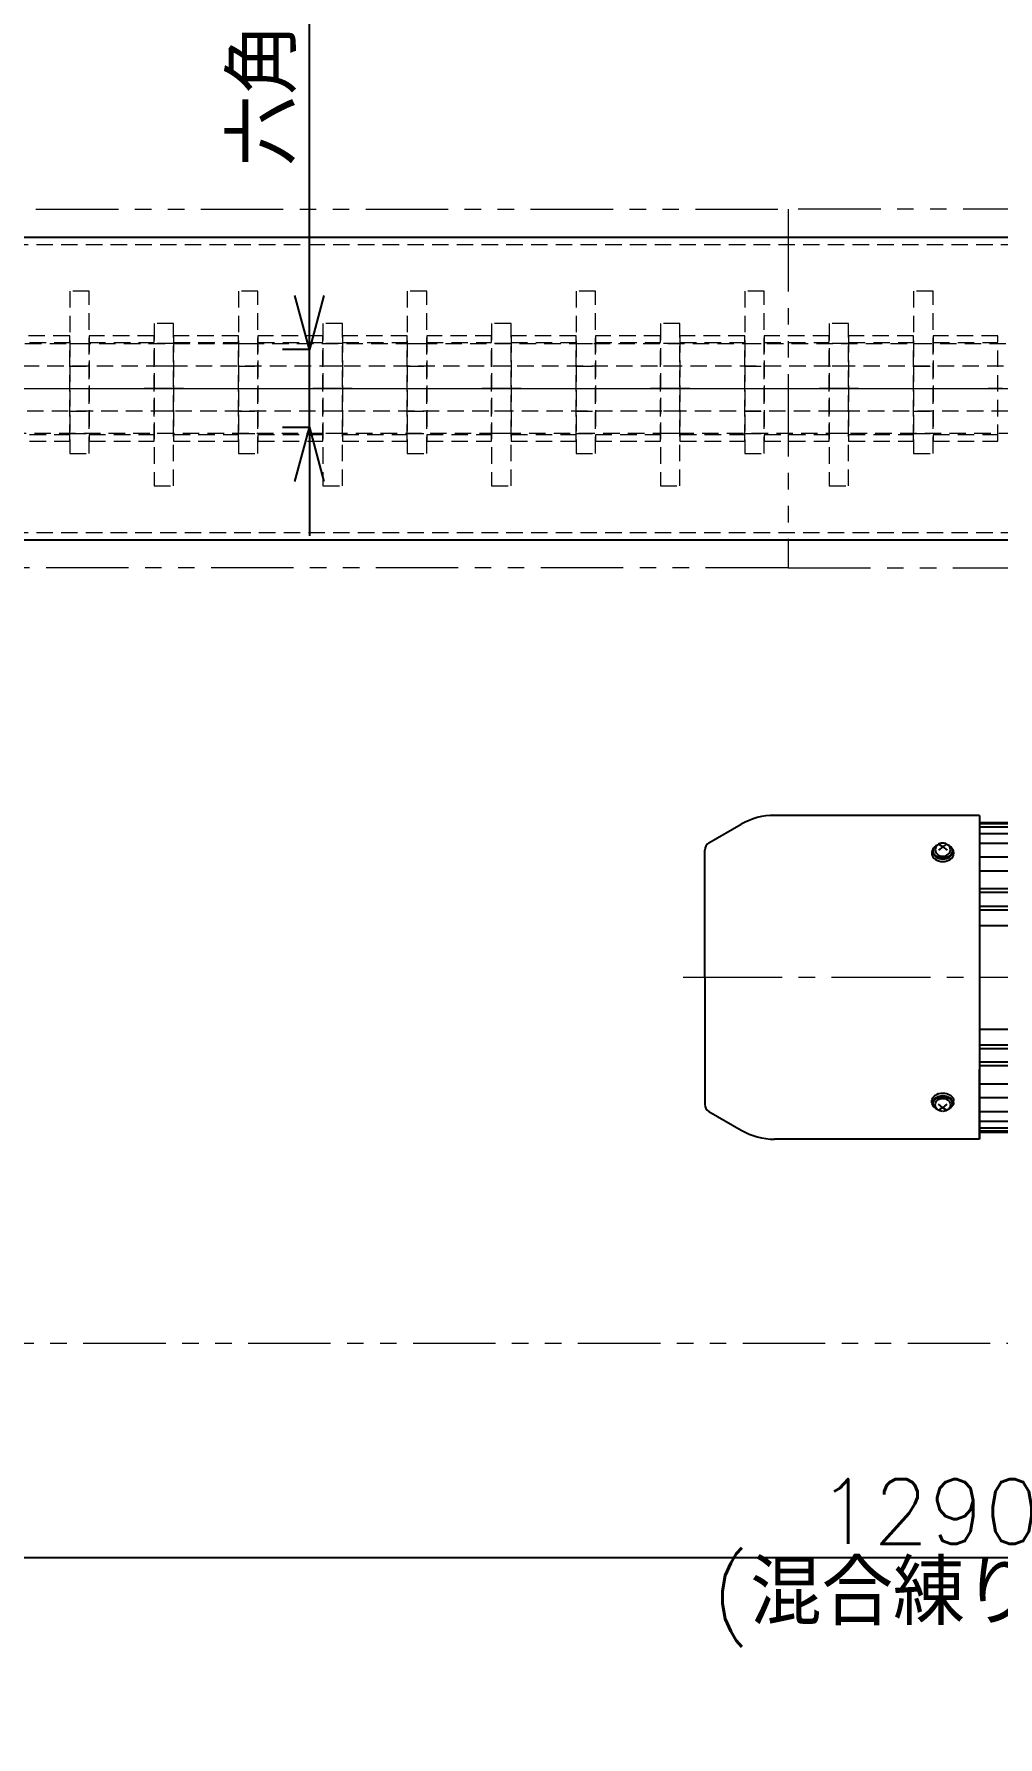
# Model space of a CAD drawing. Header units: millimetres. Extents: x 0 to 38884, y -3675 to 8056.
# Drawn here: x 26706 to 27152, y 1271 to 2057 of the extents above; entities that cross this region are included whole.
import ezdxf
from ezdxf import colors
from ezdxf.entities.mleader import LeaderData, LeaderLine
from ezdxf.enums import TextEntityAlignment as Align
from ezdxf.math import Vec2, Vec3

# ---------------------------------------------------------------- set-up
doc = ezdxf.new("R2010")
doc.units = ezdxf.units.MM
doc.header["$LTSCALE"] = 2.4
doc.header["$PDMODE"] = 99
doc.header["$PDSIZE"] = 1
for name, pattern in [('CENTER2', [28.575, 19.05, -3.175, 3.175, -3.175]), ('HIDDEN2', [4.7625, 3.175, -1.5875]), ('PHANTOM2', [31.75, 15.875, -3.175, 3.175, -3.175, 3.175, -3.175])]:
    doc.linetypes.add(name, pattern=pattern)
for name, color, linetype, lineweight in [('03_かくれ線', 6, 'HIDDEN2', 13), ('04_中心線', 1, 'CENTER2', 9), ('05_CENTER', 4, 'CENTER2', 13), ('06_PHANTOM', 2, 'PHANTOM2', 13), ('08_DIM', 3, 'Continuous', 13)]:
    doc.layers.add(name, color=color, linetype=linetype, lineweight=lineweight)
doc.styles.add('KSS_TXT', font='txt.shx', dxfattribs={"bigfont": 'extfont2.shx'})
doc.styles.get("Standard").update_dxf_attribs({"font": 'txt.shx', "bigfont": 'extfont2.shx'})
doc.dimstyles.new('KSS_DIM', dxfattribs={"dimscale": 2, "dimtxt": 3, "dimasz": 2.5, "dimexe": 1.25, "dimexo": 0.625, "dimtad": 1, "dimdsep": 46, "dimtxsty": 'KSS_TXT', "dimblk": 'OPEN30', "dimcen": 0, "dimazin": 2, "dimtfac": 0.75, "dimtmove": 0, "dimatfit": 3, "dimldrblk": 'OPEN30', "dimfxl": 1.25, "dimtolj": 1, "dimarcsym": 0})

# ---------------------------------------------------------------- blocks, each defined once
blk = doc.blocks.new('_Open30')
at = {"color": 0, "linetype": 'ByBlock', "lineweight": -2}
for p, q in [((-1, 0.268), (0, 0)), ((0, 0), (-1, -0.268)), ((0, 0), (-1, 0))]:
    blk.add_line(p, q, dxfattribs=at)
blk = doc.blocks.new('*D1184')
at = {"layer": '08_DIM', "color": 0, "lineweight": -2, "transparency": 16777216}
for p, q in [((26833.51, 1936.75), (26833.51, 2156.84)), ((26833.46, 1911.75), (26821.01, 1911.75)), ((26833.51, 1875.75), (26833.51, 1911.75)), ((26833.46, 1875.75), (26821.01, 1875.75)), ((26833.51, 1850.75), (26833.51, 1825.75))]:
    blk.add_line(p, q, dxfattribs=at)
at = {"layer": 'Defpoints', "color": 0, "transparency": 16777216}
for p in [(26833.51, 1911.75), (26839.71, 1911.75), (26839.71, 1875.75)]:
    blk.add_point(p, dxfattribs=at)
at = {"layer": '08_DIM', "color": 0, "lineweight": -2, "transparency": 16777216, "xscale": 25, "yscale": 25, "zscale": 25}
for p, rotation in [((26833.51, 1911.75), 270), ((26833.51, 1875.75), 90)]:
    blk.add_blockref('_Open30', p, dxfattribs=dict(at, rotation=rotation))
at = {"layer": '08_DIM', "color": 0, "transparency": 16777216, "insert": (26812.26, 2071.59), "char_height": 30, "attachment_point": 5, "rotation": 90, "style": 'KSS_TXT'}
blk.add_mtext('\\A1;六角棒36', dxfattribs=at)
blk = doc.blocks.new('A$C334E7EDF_1')
at = {"color": 0, "transparency": 33554559}
for p, q in [((-661.1, 231.04), (-646.15, 239.67)), ((-661.1, 231.04), (-646.15, 239.67)), ((-536, 243.8), (-630.75, 243.8)), ((-536, 243.8), (-630.75, 243.8)), ((-536, 243.8), (-536, 94.2)), ((-536, 240.5), (-416, 240.5)), ((-536, 240), (-416, 240)), ((-536, 238.5), (-416, 238.5)), ((-557.25, 228.7), (-557.66, 228.12)), ((-557.12, 228.69), (-557.39, 228.12)), ((-556.69, 229.22), (-557.25, 228.7)), ((-556.7, 229.22), (-557.12, 228.69)), ((-556.16, 229.68), (-556.7, 229.22)), ((-556.43, 228.53), (-556.5, 227.94)), ((-556.23, 229.1), (-556.43, 228.53)), ((-555.91, 229.62), (-556.23, 229.1)), ((-555.5, 230.05), (-556.16, 229.68)), ((-555.47, 230.07), (-555.91, 229.62)), ((-554.94, 230.45), (-555.47, 230.07)), ((-553, 229.25), (-555, 227.67)), ((-554.34, 230.73), (-554.94, 230.45)), ((-553, 229.25), (-554.93, 230.46)), ((-553.68, 230.9), (-554.34, 230.73)), ((-553, 230.95), (-553.68, 230.9)), ((-552.32, 230.9), (-553, 230.95)), ((-553, 229.25), (-551.07, 230.46)), ((-553, 229.25), (-551, 227.67)), ((-551.66, 230.73), (-552.32, 230.9)), ((-551.06, 230.45), (-551.66, 230.73)), ((-550.53, 230.07), (-551.06, 230.45)), ((-550.09, 229.62), (-550.53, 230.07)), ((-549.84, 229.68), (-550.5, 230.05)), ((-549.77, 229.1), (-550.09, 229.62)), ((-549.3, 229.22), (-549.84, 229.68)), ((-549.57, 228.53), (-549.77, 229.1)), ((-549.5, 227.94), (-549.57, 228.53)), ((-548.75, 228.7), (-549.31, 229.22)), ((-548.88, 228.69), (-549.3, 229.22)), ((-548.61, 228.12), (-548.88, 228.69)), ((-548.34, 228.12), (-548.75, 228.7)), ((-536, 235.5), (-416, 235.5)), ((-536, 231), (-416, 231)), ((-663, 169), (-663, 227.75)), ((-663, 169), (-663, 227.75)), ((-557.91, 227.49), (-558, 226.84)), ((-558, 226.84), (-558, 226.02)), ((-558, 226.02), (-557.9, 225.33)), ((-557.66, 228.12), (-557.91, 227.49)), ((-557.9, 225.33), (-557.62, 224.67)), ((-557.62, 224.67), (-557.16, 224.06)), ((-557.39, 228.12), (-557.5, 227.52)), ((-557.5, 227.52), (-557.45, 226.92)), ((-557.5, 227.41), (-557.5, 226.84)), ((-557.5, 226.84), (-557.41, 226.22)), ((-557.45, 226.92), (-557.24, 226.34)), ((-557.41, 226.22), (-557.16, 225.62)), ((-557.24, 226.34), (-556.88, 225.8)), ((-557.16, 225.62), (-556.74, 225.07)), ((-557.16, 224.06), (-556.54, 223.52)), ((-556.88, 225.8), (-556.38, 225.31)), ((-556.74, 225.07), (-556.18, 224.59)), ((-556.54, 223.52), (-555.78, 223.09)), ((-556.5, 227.94), (-556.43, 227.36)), ((-556.43, 227.36), (-556.23, 226.79)), ((-556.38, 225.31), (-555.77, 224.9)), ((-556.23, 226.79), (-555.91, 226.27)), ((-556.18, 224.59), (-555.5, 224.2)), ((-555.91, 226.27), (-555.47, 225.81)), ((-555.78, 223.09), (-554.91, 222.76)), ((-555.77, 224.9), (-555.05, 224.57)), ((-555.5, 224.2), (-554.72, 223.9)), ((-555.47, 225.81), (-554.94, 225.44)), ((-555.05, 224.57), (-554.26, 224.35)), ((-554.94, 225.44), (-554.34, 225.16)), ((-554.91, 222.76), (-553.98, 222.56)), ((-554.72, 223.9), (-553.88, 223.72)), ((-554.34, 225.16), (-553.68, 224.99)), ((-554.26, 224.35), (-553.42, 224.24)), ((-553.98, 222.56), (-553, 222.49)), ((-553.88, 223.72), (-553, 223.66)), ((-553.68, 224.99), (-553, 224.93)), ((-553.42, 224.24), (-552.58, 224.24)), ((-553, 224.93), (-552.32, 224.99)), ((-553, 223.66), (-552.12, 223.72)), ((-553, 222.49), (-552.02, 222.56)), ((-552.58, 224.24), (-551.74, 224.35)), ((-552.32, 224.99), (-551.66, 225.16)), ((-552.12, 223.72), (-551.28, 223.9)), ((-552.02, 222.56), (-551.09, 222.76)), ((-551.74, 224.35), (-550.95, 224.57)), ((-551.66, 225.16), (-551.06, 225.44)), ((-551.28, 223.9), (-550.5, 224.2)), ((-551.09, 222.76), (-550.22, 223.09)), ((-551.06, 225.44), (-550.53, 225.81)), ((-550.95, 224.57), (-550.23, 224.9)), ((-550.53, 225.81), (-550.09, 226.27)), ((-550.5, 224.2), (-549.82, 224.59)), ((-550.23, 224.9), (-549.62, 225.31)), ((-550.22, 223.09), (-549.46, 223.52)), ((-550.09, 226.27), (-549.77, 226.79)), ((-549.82, 224.59), (-549.26, 225.07)), ((-549.77, 226.79), (-549.57, 227.36)), ((-549.62, 225.31), (-549.12, 225.8)), ((-549.57, 227.36), (-549.5, 227.94)), ((-549.46, 223.52), (-548.84, 224.06)), ((-549.26, 225.07), (-548.84, 225.62)), ((-549.12, 225.8), (-548.76, 226.34)), ((-548.84, 225.62), (-548.59, 226.22)), ((-548.84, 224.06), (-548.38, 224.67)), ((-548.76, 226.34), (-548.55, 226.92)), ((-548.5, 227.52), (-548.61, 228.12)), ((-548.59, 226.22), (-548.5, 226.84)), ((-548.55, 226.92), (-548.5, 227.52)), ((-548.5, 227.41), (-548.5, 226.84)), ((-548.38, 224.67), (-548.1, 225.33)), ((-548.09, 227.49), (-548.34, 228.12)), ((-548.1, 225.33), (-548, 226.02)), ((-548, 226.84), (-548.09, 227.49)), ((-548, 226.84), (-548, 226.02)), ((-536, 224.59), (-416, 224.59)), ((-536, 218.22), (-416, 218.22)), ((-416, 209.85), (-536, 209.85)), ((-416, 208.2), (-536, 208.2)), ((-536, 201.84), (-416, 201.84)), ((-536, 200.21), (-416, 200.21)), ((-536, 193), (-416, 193)), ((-663, 169), (-663, 110.25)), ((-663, 169), (-663, 110.25)), ((-536, 145), (-416, 145)), ((-536, 137.79), (-416, 137.79)), ((-536, 136.16), (-416, 136.16)), ((-416, 129.8), (-536, 129.8)), ((-416, 128.15), (-536, 128.15)), ((-536, 94.2), (-536, 126.4)), ((-536, 119.78), (-416, 119.78)), ((-558, 111.98), (-557.9, 112.67)), ((-558, 111.16), (-558, 111.98)), ((-557.91, 110.51), (-558, 111.16)), ((-557.66, 109.88), (-557.91, 110.51)), ((-557.9, 112.67), (-557.62, 113.33)), ((-557.62, 113.33), (-557.16, 113.94)), ((-557.5, 111.16), (-557.41, 111.78)), ((-557.5, 110.59), (-557.5, 111.16)), ((-557.5, 110.48), (-557.45, 111.08)), ((-557.39, 109.88), (-557.5, 110.48)), ((-557.45, 111.08), (-557.24, 111.66)), ((-557.41, 111.78), (-557.16, 112.38)), ((-557.24, 111.66), (-556.88, 112.2)), ((-557.16, 113.94), (-556.54, 114.48)), ((-557.16, 112.38), (-556.74, 112.93)), ((-556.88, 112.2), (-556.38, 112.69)), ((-556.74, 112.93), (-556.18, 113.41)), ((-556.54, 114.48), (-555.78, 114.91)), ((-556.5, 110.06), (-556.43, 110.64)), ((-556.43, 110.64), (-556.23, 111.21)), ((-556.38, 112.69), (-555.77, 113.1)), ((-556.23, 111.21), (-555.91, 111.73)), ((-556.18, 113.41), (-555.5, 113.8)), ((-555.91, 111.73), (-555.47, 112.19)), ((-555.78, 114.91), (-554.91, 115.24)), ((-555.77, 113.1), (-555.05, 113.43)), ((-555.5, 113.8), (-554.72, 114.1)), ((-555.47, 112.19), (-554.94, 112.56)), ((-555.05, 113.43), (-554.26, 113.65)), ((-553, 108.75), (-555, 110.33)), ((-554.94, 112.56), (-554.34, 112.84)), ((-554.91, 115.24), (-553.98, 115.44)), ((-554.72, 114.1), (-553.88, 114.28)), ((-554.34, 112.84), (-553.68, 113.01)), ((-554.26, 113.65), (-553.42, 113.76)), ((-553.98, 115.44), (-553, 115.51)), ((-553.88, 114.28), (-553, 114.34)), ((-553.68, 113.01), (-553, 113.07)), ((-553.42, 113.76), (-552.58, 113.76)), ((-553, 115.51), (-552.02, 115.44)), ((-553, 114.34), (-552.12, 114.28)), ((-553, 113.07), (-552.32, 113.01)), ((-553, 108.75), (-551, 110.33)), ((-552.58, 113.76), (-551.74, 113.65)), ((-552.32, 113.01), (-551.66, 112.84)), ((-552.12, 114.28), (-551.28, 114.1)), ((-552.02, 115.44), (-551.09, 115.24)), ((-551.74, 113.65), (-550.95, 113.43)), ((-551.66, 112.84), (-551.06, 112.56)), ((-551.28, 114.1), (-550.5, 113.8)), ((-551.09, 115.24), (-550.22, 114.91)), ((-551.06, 112.56), (-550.53, 112.19)), ((-550.95, 113.43), (-550.23, 113.1)), ((-550.53, 112.19), (-550.09, 111.73)), ((-550.5, 113.8), (-549.82, 113.41)), ((-550.23, 113.1), (-549.62, 112.69)), ((-550.22, 114.91), (-549.46, 114.48)), ((-550.09, 111.73), (-549.77, 111.21)), ((-549.82, 113.41), (-549.26, 112.93)), ((-549.77, 111.21), (-549.57, 110.64)), ((-549.62, 112.69), (-549.12, 112.2)), ((-549.57, 110.64), (-549.5, 110.06)), ((-549.46, 114.48), (-548.84, 113.94)), ((-549.26, 112.93), (-548.84, 112.38)), ((-549.12, 112.2), (-548.76, 111.66)), ((-548.84, 113.94), (-548.38, 113.33)), ((-548.84, 112.38), (-548.59, 111.78)), ((-548.76, 111.66), (-548.55, 111.08)), ((-548.5, 110.48), (-548.61, 109.88)), ((-548.59, 111.78), (-548.5, 111.16)), ((-548.55, 111.08), (-548.5, 110.48)), ((-548.5, 110.59), (-548.5, 111.16)), ((-548.38, 113.33), (-548.1, 112.67)), ((-548.09, 110.51), (-548.34, 109.88)), ((-548.1, 112.67), (-548, 111.98)), ((-548, 111.16), (-548.09, 110.51)), ((-548, 111.16), (-548, 111.98)), ((-536, 113.41), (-416, 113.41)), ((-661.1, 106.96), (-646.15, 98.33)), ((-661.1, 106.96), (-646.15, 98.33)), ((-557.25, 109.3), (-557.66, 109.88)), ((-557.12, 109.31), (-557.39, 109.88)), ((-556.69, 108.78), (-557.25, 109.3)), ((-556.7, 108.78), (-557.12, 109.31)), ((-556.16, 108.32), (-556.7, 108.78)), ((-556.43, 109.47), (-556.5, 110.06)), ((-556.23, 108.9), (-556.43, 109.47)), ((-555.91, 108.38), (-556.23, 108.9)), ((-555.5, 107.95), (-556.16, 108.32)), ((-555.47, 107.93), (-555.91, 108.38)), ((-554.94, 107.55), (-555.47, 107.93)), ((-554.34, 107.27), (-554.94, 107.55)), ((-553, 108.75), (-554.93, 107.54)), ((-553.68, 107.1), (-554.34, 107.27)), ((-553, 107.05), (-553.68, 107.1)), ((-553, 108.75), (-551.07, 107.54)), ((-552.32, 107.1), (-553, 107.05)), ((-551.66, 107.27), (-552.32, 107.1)), ((-551.06, 107.55), (-551.66, 107.27)), ((-550.53, 107.93), (-551.06, 107.55)), ((-550.09, 108.38), (-550.53, 107.93)), ((-549.84, 108.32), (-550.5, 107.95)), ((-549.77, 108.9), (-550.09, 108.38)), ((-549.3, 108.78), (-549.84, 108.32)), ((-549.57, 109.47), (-549.77, 108.9)), ((-549.5, 110.06), (-549.57, 109.47)), ((-548.75, 109.3), (-549.31, 108.78)), ((-548.88, 109.31), (-549.3, 108.78)), ((-548.61, 109.88), (-548.88, 109.31)), ((-548.34, 109.88), (-548.75, 109.3)), ((-536, 107), (-416, 107)), ((-536, 102.5), (-416, 102.5)), ((-536, 99.5), (-416, 99.5)), ((-536, 98), (-416, 98)), ((-536, 97.5), (-416, 97.5)), ((-536, 94.2), (-630.75, 94.2)), ((-536, 94.2), (-630.75, 94.2))]:
    blk.add_line(p, q, dxfattribs=at)
for centre, radius, start, end in [((-630.75, 213), 30.8, 90, 120), ((-630.75, 213), 30.8, 90, 120), ((-659.2, 227.75), 3.8, 120, 180), ((-659.2, 227.75), 3.8, 120, 180), ((-659.2, 110.25), 3.8, 180, 240), ((-659.2, 110.25), 3.8, 180, 240), ((-630.75, 125), 30.8, 240, 270), ((-630.75, 125), 30.8, 240, 270)]:
    blk.add_arc(centre, radius, start, end, dxfattribs=at)
at = {"layer": '05_CENTER', "color": 0, "transparency": 33554559}
blk.add_line((-673, 169), (542, 169), dxfattribs=at)
blk = doc.blocks.new('*D1179')
at = {"layer": '08_DIM', "color": 0, "lineweight": -2, "transparency": 16777216}
for p, q in [((25571.71, 2794.63), (25571.71, 2813.38)), ((27641.71, 1909.79), (27641.71, 2813.38)), ((25596.71, 2800.88), (27616.71, 2800.88))]:
    blk.add_line(p, q, dxfattribs=at)
at = {"layer": 'Defpoints', "color": 0, "transparency": 16777216}
for p in [(27641.71, 2800.88), (25571.71, 2788.38), (27641.71, 1903.54)]:
    blk.add_point(p, dxfattribs=at)
at = {"layer": '08_DIM', "color": 0, "lineweight": -2, "transparency": 16777216, "xscale": 25, "yscale": 25, "zscale": 25, "rotation": 180}
blk.add_blockref('_Open30', (25571.71, 2800.88), dxfattribs=at)
at = {"layer": '08_DIM', "color": 0, "lineweight": -2, "transparency": 16777216, "xscale": 25, "yscale": 25, "zscale": 25}
blk.add_blockref('_Open30', (27641.71, 2800.88), dxfattribs=at)
at = {"layer": '08_DIM', "color": 0, "transparency": 16777216, "insert": (26606.71, 2822.13), "char_height": 30, "attachment_point": 5, "style": 'KSS_TXT'}
blk.add_mtext('\\A1;2070', dxfattribs=at)
blk = doc.blocks.new('*D1182')
at = {"layer": '08_DIM', "color": 0, "lineweight": -2, "transparency": 16777216}
for p, q in [((26474.71, 1782.5), (26474.71, 1341.22)), ((27764.71, 1777.5), (27764.71, 1341.22)), ((26499.71, 1353.72), (27739.71, 1353.72))]:
    blk.add_line(p, q, dxfattribs=at)
at = {"layer": 'Defpoints', "color": 0, "transparency": 16777216}
for p in [(26474.71, 1788.75), (27764.71, 1783.75), (27764.71, 1353.72)]:
    blk.add_point(p, dxfattribs=at)
at = {"layer": '08_DIM', "color": 0, "lineweight": -2, "transparency": 16777216, "xscale": 25, "yscale": 25, "zscale": 25, "rotation": 180}
blk.add_blockref('_Open30', (26474.71, 1353.72), dxfattribs=at)
at = {"layer": '08_DIM', "color": 0, "lineweight": -2, "transparency": 16777216, "xscale": 25, "yscale": 25, "zscale": 25}
blk.add_blockref('_Open30', (27764.71, 1353.72), dxfattribs=at)
at = {"layer": '08_DIM', "color": 0, "transparency": 16777216, "char_height": 30, "attachment_point": 5, "style": 'KSS_TXT'}
for s, insert in [('\\A1;1290', (27119.71, 1374.97)), ('\\A1;(混合練り機)', (27119.71, 1332.47))]:
    blk.add_mtext(s, dxfattribs=dict(at, insert=insert))
blk = doc.blocks.new('AM_BALLOON1')
at = {"transparency": 16777216}
blk.add_circle((0, 0), 5, dxfattribs=at)
blk.add_attdef('B_NUMBER', text='', height=3, dxfattribs=at).set_placement((0, 0), align=Align.MIDDLE_CENTER)
blk = doc.blocks.new('_OPEN')
at = {"color": 0, "linetype": 'ByBlock'}
for p, q in [((-1, 0.17), (0, 0)), ((0, 0), (-1, -0.17)), ((0, 0), (-1, 0))]:
    blk.add_line(p, q, dxfattribs=at)

msp = doc.modelspace()

# ---------------------------------------------------------------- linework, layer by layer
at = {"color": 0}
for p, q in [((26483.7122, 1963.6505), (27755.7122, 1963.6505)), ((26483.7122, 1823.8505), (27564.7122, 1823.8505))]:
    msp.add_line(p, q, dxfattribs=at)
at = {"layer": '03_かくれ線'}
for p, q in [((26478.7122, 1960.2505), (27764.7122, 1960.2505)), ((26507.71, 1914.5352), (27742.71, 1914.5352)), ((26692.7077, 1915.0505), (26722.7077, 1915.0505)), ((26722.7077, 1914.5352), (26731.7077, 1914.5352)), ((26731.7077, 1915.0505), (26761.7077, 1915.0505)), ((26770.7077, 1914.5352), (26761.7077, 1914.5352)), ((26770.7077, 1915.0505), (26800.7077, 1915.0505)), ((26800.7077, 1914.5352), (26809.7077, 1914.5352)), ((26809.7077, 1915.0505), (26839.7077, 1915.0505)), ((26848.7077, 1914.5352), (26839.7077, 1914.5352)), ((26848.7077, 1915.0505), (26878.7077, 1915.0505)), ((26878.7077, 1914.5352), (26887.7077, 1914.5352)), ((26887.7077, 1915.0505), (26917.7077, 1915.0505)), ((26926.7077, 1914.5352), (26917.7077, 1914.5352)), ((26926.7077, 1915.0505), (26956.7077, 1915.0505)), ((26956.7077, 1914.5352), (26965.7077, 1914.5352)), ((26965.7077, 1915.0505), (26995.7077, 1915.0505)), ((27004.7077, 1914.5352), (26995.7077, 1914.5352)), ((27004.7077, 1915.0505), (27034.7077, 1915.0505)), ((27034.7077, 1914.5352), (27043.7077, 1914.5352)), ((27043.7077, 1915.0505), (27073.7077, 1915.0505)), ((27082.7077, 1914.5352), (27073.7077, 1914.5352)), ((27082.7077, 1915.0505), (27112.7077, 1915.0505)), ((27112.7077, 1914.5352), (27121.7077, 1914.5352)), ((27121.7077, 1915.0505), (27151.7077, 1915.0505)), ((27725.818, 1904.1428), (26507.71, 1904.1428)), ((26722.7077, 1904.1428), (26731.7077, 1904.1428)), ((26770.7077, 1904.1428), (26761.7077, 1904.1428)), ((26800.7077, 1904.1428), (26809.7077, 1904.1428)), ((26848.7077, 1904.1428), (26839.7077, 1904.1428)), ((26878.7077, 1904.1428), (26887.7077, 1904.1428)), ((26926.7077, 1904.1428), (26917.7077, 1904.1428)), ((26956.7077, 1904.1428), (26965.7077, 1904.1428)), ((27004.7077, 1904.1428), (26995.7077, 1904.1428)), ((27034.7077, 1904.1428), (27043.7077, 1904.1428)), ((27082.7077, 1904.1428), (27073.7077, 1904.1428)), ((27112.7077, 1904.1428), (27121.7077, 1904.1428)), ((26688.2248, 1893.7505), (26727.2267, 1893.7505)), ((26718.1249, 1893.7505), (26736.2905, 1893.7505)), ((26722.7077, 1893.7505), (26731.7077, 1893.7505)), ((26727.2248, 1893.7505), (26766.2267, 1893.7505)), ((26775.2905, 1893.7505), (26757.1249, 1893.7505)), ((26770.7077, 1893.7505), (26761.7077, 1893.7505)), ((26761.7077, 1893.7505), (26770.7077, 1893.7505)), ((26766.2248, 1893.7505), (26805.2267, 1893.7505)), ((26796.1249, 1893.7505), (26814.2905, 1893.7505)), ((26800.7077, 1893.7505), (26809.7077, 1893.7505)), ((26805.2248, 1893.7505), (26844.2267, 1893.7505)), ((26853.2905, 1893.7505), (26835.1249, 1893.7505)), ((26848.7077, 1893.7505), (26839.7077, 1893.7505)), ((26839.7077, 1893.7505), (26848.7077, 1893.7505)), ((26844.2248, 1893.7505), (26883.2267, 1893.7505)), ((26874.1249, 1893.7505), (26892.2905, 1893.7505)), ((26878.7077, 1893.7505), (26887.7077, 1893.7505)), ((26883.2248, 1893.7505), (26922.2267, 1893.7505)), ((26931.2905, 1893.7505), (26913.1249, 1893.7505)), ((26926.7077, 1893.7505), (26917.7077, 1893.7505)), ((26917.7077, 1893.7505), (26926.7077, 1893.7505)), ((26922.2248, 1893.7505), (26961.2267, 1893.7505)), ((26952.1249, 1893.7505), (26970.2905, 1893.7505)), ((26956.7077, 1893.7505), (26965.7077, 1893.7505)), ((26961.2248, 1893.7505), (27000.2267, 1893.7505)), ((27009.2905, 1893.7505), (26991.1249, 1893.7505)), ((27004.7077, 1893.7505), (26995.7077, 1893.7505)), ((26995.7077, 1893.7505), (27004.7077, 1893.7505)), ((27000.2248, 1893.7505), (27039.2267, 1893.7505)), ((27030.1249, 1893.7505), (27048.2905, 1893.7505)), ((27034.7077, 1893.7505), (27043.7077, 1893.7505)), ((27039.2248, 1893.7505), (27078.2267, 1893.7505)), ((27087.2905, 1893.7505), (27069.1249, 1893.7505)), ((27082.7077, 1893.7505), (27073.7077, 1893.7505)), ((27073.7077, 1893.7505), (27082.7077, 1893.7505)), ((27078.2248, 1893.7505), (27117.2267, 1893.7505)), ((27108.1249, 1893.7505), (27126.2905, 1893.7505)), ((27112.7077, 1893.7505), (27121.7077, 1893.7505)), ((27117.2248, 1893.7505), (27156.2267, 1893.7505)), ((27165.2905, 1893.7505), (27147.1249, 1893.7505)), ((27705.0334, 1883.3582), (26507.71, 1883.3582)), ((26722.7077, 1883.3582), (26731.7077, 1883.3582)), ((26770.7077, 1883.3582), (26761.7077, 1883.3582)), ((26800.7077, 1883.3582), (26809.7077, 1883.3582)), ((26848.7077, 1883.3582), (26839.7077, 1883.3582)), ((26878.7077, 1883.3582), (26887.7077, 1883.3582)), ((26926.7077, 1883.3582), (26917.7077, 1883.3582)), ((26956.7077, 1883.3582), (26965.7077, 1883.3582)), ((27004.7077, 1883.3582), (26995.7077, 1883.3582)), ((27034.7077, 1883.3582), (27043.7077, 1883.3582)), ((27082.7077, 1883.3582), (27073.7077, 1883.3582)), ((27112.7077, 1883.3582), (27121.7077, 1883.3582)), ((27742.71, 1872.9659), (26507.71, 1872.9659)), ((26692.7077, 1872.4505), (26722.7077, 1872.4505)), ((26722.7077, 1872.9659), (26731.7077, 1872.9659)), ((26731.7077, 1872.4505), (26761.7077, 1872.4505)), ((26770.7077, 1872.9659), (26761.7077, 1872.9659)), ((26770.7077, 1872.4505), (26800.7077, 1872.4505)), ((26800.7077, 1872.9659), (26809.7077, 1872.9659)), ((26809.7077, 1872.4505), (26839.7077, 1872.4505)), ((26848.7077, 1872.9659), (26839.7077, 1872.9659)), ((26848.7077, 1872.4505), (26878.7077, 1872.4505)), ((26878.7077, 1872.9659), (26887.7077, 1872.9659)), ((26887.7077, 1872.4505), (26917.7077, 1872.4505)), ((26926.7077, 1872.9659), (26917.7077, 1872.9659)), ((26926.7077, 1872.4505), (26956.7077, 1872.4505)), ((26956.7077, 1872.9659), (26965.7077, 1872.9659)), ((26965.7077, 1872.4505), (26995.7077, 1872.4505)), ((27004.7077, 1872.9659), (26995.7077, 1872.9659)), ((27004.7077, 1872.4505), (27034.7077, 1872.4505)), ((27034.7077, 1872.9659), (27043.7077, 1872.9659)), ((27043.7077, 1872.4505), (27073.7077, 1872.4505)), ((27082.7077, 1872.9659), (27073.7077, 1872.9659)), ((27082.7077, 1872.4505), (27112.7077, 1872.4505)), ((27112.7077, 1872.9659), (27121.7077, 1872.9659)), ((27121.7077, 1872.4505), (27151.7077, 1872.4505)), ((26478.7122, 1827.2505), (27564.7122, 1827.2505))]:
    msp.add_line(p, q, dxfattribs=at)
for points in [[(26731.7077, 1938.7505), (26722.7077, 1938.7505), (26722.7077, 1863.7505), (26731.7077, 1863.7505)], [(26809.7077, 1938.7505), (26800.7077, 1938.7505), (26800.7077, 1863.7505), (26809.7077, 1863.7505)], [(26887.7077, 1938.7505), (26878.7077, 1938.7505), (26878.7077, 1863.7505), (26887.7077, 1863.7505)], [(26965.7077, 1938.7505), (26956.7077, 1938.7505), (26956.7077, 1863.7505), (26965.7077, 1863.7505)], [(27043.7077, 1938.7505), (27034.7077, 1938.7505), (27034.7077, 1863.7505), (27043.7077, 1863.7505)], [(27121.7077, 1938.7505), (27112.7077, 1938.7505), (27112.7077, 1863.7505), (27121.7077, 1863.7505)], [(26761.7077, 1848.7505), (26770.7077, 1848.7505), (26770.7077, 1923.7505), (26761.7077, 1923.7505)], [(26839.7077, 1848.7505), (26848.7077, 1848.7505), (26848.7077, 1923.7505), (26839.7077, 1923.7505)], [(26917.7077, 1848.7505), (26926.7077, 1848.7505), (26926.7077, 1923.7505), (26917.7077, 1923.7505)], [(26995.7077, 1848.7505), (27004.7077, 1848.7505), (27004.7077, 1923.7505), (26995.7077, 1923.7505)], [(27073.7077, 1848.7505), (27082.7077, 1848.7505), (27082.7077, 1923.7505), (27073.7077, 1923.7505)], [(26692.7077, 1869.4505), (26722.7077, 1869.4505), (26722.7077, 1918.0505), (26692.7077, 1918.0505)], [(26731.7077, 1869.4505), (26761.7077, 1869.4505), (26761.7077, 1918.0505), (26731.7077, 1918.0505)], [(26770.7077, 1869.4505), (26800.7077, 1869.4505), (26800.7077, 1918.0505), (26770.7077, 1918.0505)], [(26809.7077, 1869.4505), (26839.7077, 1869.4505), (26839.7077, 1918.0505), (26809.7077, 1918.0505)], [(26848.7077, 1869.4505), (26878.7077, 1869.4505), (26878.7077, 1918.0505), (26848.7077, 1918.0505)], [(26887.7077, 1869.4505), (26917.7077, 1869.4505), (26917.7077, 1918.0505), (26887.7077, 1918.0505)], [(26926.7077, 1869.4505), (26956.7077, 1869.4505), (26956.7077, 1918.0505), (26926.7077, 1918.0505)], [(26965.7077, 1869.4505), (26995.7077, 1869.4505), (26995.7077, 1918.0505), (26965.7077, 1918.0505)], [(27004.7077, 1869.4505), (27034.7077, 1869.4505), (27034.7077, 1918.0505), (27004.7077, 1918.0505)], [(27043.7077, 1869.4505), (27073.7077, 1869.4505), (27073.7077, 1918.0505), (27043.7077, 1918.0505)], [(27082.7077, 1869.4505), (27112.7077, 1869.4505), (27112.7077, 1918.0505), (27082.7077, 1918.0505)], [(27121.7077, 1869.4505), (27151.7077, 1869.4505), (27151.7077, 1918.0505), (27121.7077, 1918.0505)]]:
    msp.add_lwpolyline(points, close=True, dxfattribs=at)
at = {"layer": '04_中心線'}
for p, q in [((26462.6925, 1893.7505), (27781.8524, 1893.7505)), ((26495.71, 1893.7505), (28088.71, 1893.7505))]:
    msp.add_line(p, q, dxfattribs=at)
at = {"layer": '06_PHANTOM'}
msp.add_line((23071.3853, 1452.7505), (29508.5271, 1452.7505), dxfattribs=at)
at = {"layer": '06_PHANTOM', "color": 1}
for points in [[(26554.7122, 1976.6505), (27054.7122, 1976.6505), (27054.7122, 1810.8505), (26554.7122, 1810.8505)], [(27554.7122, 1976.6505), (27054.7122, 1976.6505), (27054.7122, 1810.8505), (27554.7122, 1810.8505)]]:
    msp.add_lwpolyline(points, close=True, dxfattribs=at)

# ---------------------------------------------------------------- block references
at = {"color": 9}
msp.add_blockref('A$C334E7EDF_1', (27679.2122, 1452.7505), dxfattribs=at)

# ---------------------------------------------------------------- dimensions: what is measured, and where the dimension line sits
at = {"layer": '08_DIM', "color": 1}
dim = msp.add_linear_dim(base=(27641.7122, 2800.8771), p1=(25571.7122, 2788.3771), p2=(27641.7122, 1903.5394), dimstyle='KSS_DIM', override={"dimscale": 10, "dimarcsym": 1}, dxfattribs=at)
dim.commit()
dim.dimension.update_dxf_attribs({"geometry": '*D1179', "text_midpoint": (26606.7122, 2822.1271)})
at = {"layer": '08_DIM'}
dim = msp.add_linear_dim(base=(26833.5066, 1911.7505), p1=(26839.71, 1875.7505), p2=(26839.71, 1911.7505), angle=90, text='六角棒<>', dimstyle='KSS_DIM', override={"dimscale": 10, "dimarcsym": 1}, dxfattribs=at)
dim.commit()
dim.dimension.update_dxf_attribs({"geometry": '*D1184', "text_midpoint": (26833.5066, 2071.5863), "dimtype": 160})
dim = msp.add_linear_dim(base=(27764.7122, 1353.722), p1=(26474.7122, 1788.7505), p2=(27764.7122, 1783.7505), dimstyle='KSS_DIM', override={"dimscale": 10, "dimpost": '\\X(混合練り機)', "dimarcsym": 1}, dxfattribs=at)
dim.commit()
dim.dimension.update_dxf_attribs({"geometry": '*D1182', "text_midpoint": (27119.7122, 1353.722)})

# ---------------------------------------------------------------- leaders
ml = msp.add_multileader_block('Standard', dxfattribs=at)
ml.set_content('AM_BALLOON1', color=256, scale=3)
ml.set_attribute('B_NUMBER', 'F', width=0)
ml.set_leader_properties(color=256, linetype='ByLayer', lineweight=-1)
ml.set_arrow_properties(name='OPEN')
ml.build(insert=Vec2(0, 0))
ml.multileader.update_dxf_attribs({"leader_type": 0, "has_dogleg": 0, "text_right_attachment_type": 6, "dogleg_length": 0, "arrow_head_size": 6, "scale": 3, "block_connection_type": 1})
ctx = ml.context
ctx.base_point, ctx.scale, ctx.char_height, ctx.arrow_head_size, ctx.landing_gap_size, ctx.plane_origin = Vec3(32191.9428, 1591.6932), 3, 12, 6, 6, Vec3(32191.9428, 1591.6932)
ctx.right_attachment, ctx.attachment_type = 6, 1
notes = []
notes.append((ctx, [(0, (0, 0, 0), (0, 0), (1, 0), 1, [])]))
ctx.block.insert = Vec3(32191.9428, 1591.6932)
ml = msp.add_multileader_block('Standard', dxfattribs=at)
ml.set_content('AM_BALLOON1', color=256, scale=3)
ml.set_attribute('B_NUMBER', 'N', width=0)
ml.set_leader_properties(color=256, linetype='ByLayer', lineweight=-1)
ml.set_arrow_properties(name='OPEN')
ml.build(insert=Vec2(0, 0))
ml.multileader.update_dxf_attribs({"leader_type": 0, "has_dogleg": 0, "text_right_attachment_type": 6, "dogleg_length": 0, "arrow_head_size": 6, "scale": 3, "block_connection_type": 1})
ctx = ml.context
ctx.base_point, ctx.scale, ctx.char_height, ctx.arrow_head_size, ctx.landing_gap_size, ctx.plane_origin = Vec3(35713.6935, 1583.3789), 3, 12, 6, 6, Vec3(35713.6935, 1583.3789)
ctx.right_attachment, ctx.attachment_type = 6, 1
notes.append((ctx, [(0, (0, 0, 0), (0, 0), (1, 0), 1, [])]))
ctx.block.insert = Vec3(35713.6935, 1583.3789)
ml = msp.add_multileader_block('Standard', dxfattribs=at)
ml.set_content('AM_BALLOON1', color=256, scale=3)
ml.set_attribute('B_NUMBER', 'E', width=0)
ml.set_leader_properties(color=256, linetype='ByLayer', lineweight=-1)
ml.set_arrow_properties(name='OPEN')
ml.build(insert=Vec2(0, 0))
ml.multileader.update_dxf_attribs({"leader_type": 0, "has_dogleg": 0, "text_right_attachment_type": 6, "dogleg_length": 0, "arrow_head_size": 6, "scale": 3, "block_connection_type": 1})
ctx = ml.context
ctx.base_point, ctx.scale, ctx.char_height, ctx.arrow_head_size, ctx.landing_gap_size, ctx.plane_origin = Vec3(31203.7967, 1533.5688), 3, 12, 6, 6, Vec3(31203.7967, 1533.5688)
ctx.right_attachment, ctx.attachment_type = 6, 1
notes.append((ctx, [(0, (0, 0, 0), (0, 0), (1, 0), 1, [])]))
ctx.block.insert = Vec3(31203.7967, 1533.5688)
ml = msp.add_multileader_block('Standard', dxfattribs=at)
ml.set_content('AM_BALLOON1', color=256, scale=3)
ml.set_attribute('B_NUMBER', 'G', width=0)
ml.set_leader_properties(color=256, linetype='ByLayer', lineweight=-1)
ml.set_arrow_properties(name='OPEN')
ml.build(insert=Vec2(0, 0))
ml.multileader.update_dxf_attribs({"leader_type": 0, "has_dogleg": 0, "text_right_attachment_type": 6, "dogleg_length": 0, "arrow_head_size": 6, "scale": 3, "block_connection_type": 1})
ctx = ml.context
ctx.base_point, ctx.scale, ctx.char_height, ctx.arrow_head_size, ctx.landing_gap_size, ctx.plane_origin = Vec3(35678.7497, 1486.7985), 3, 12, 6, 6, Vec3(35678.7497, 1486.7985)
ctx.right_attachment, ctx.attachment_type = 6, 1
notes.append((ctx, [(0, (0, 0, 0), (0, 0), (1, 0), 1, [])]))
ctx.block.insert = Vec3(35678.7497, 1486.7985)
at = {"layer": '08_DIM', "color": 4}
ml = msp.add_multileader_mtext('Standard', dxfattribs=at)
ml.set_content('レベルアジャスター(タキゲン)\\PKC-1275-A-4 -4個', color=4)
ml.set_leader_properties()
ml.set_arrow_properties(name='OPEN30')
ml.build(insert=Vec2(0, 0))
ml.multileader.update_dxf_attribs({"text_left_attachment_type": 6, "text_right_attachment_type": 6, "dogleg_length": 0.36, "arrow_head_size": 25, "scale": 10})
ctx = ml.context
ctx.base_point, ctx.scale, ctx.char_height, ctx.arrow_head_size, ctx.landing_gap_size, ctx.plane_origin = Vec3(26373.0244, 1197.4155), 10, 30, 25, 20, Vec3(27119.3368, 1220.5079)
ctx.left_attachment, ctx.right_attachment = 6, 6
notes.append((ctx, [(0, (1, 1, 0), (26369.4244, 1197.4155), (1, 0), 3.6, [(0, [(26310.9331, 1458.6902)], 0, [])])]))
ctx.mtext.insert, ctx.mtext.flow_direction = Vec3(26393.0244, 1233.4155), 5
for ctx, leaders in notes:
    for number, flags, end, landing, length, lines in leaders:
        leader = LeaderData()
        leader.index, (leader.has_last_leader_line, leader.has_dogleg_vector, leader.attachment_direction) = number, flags
        leader.last_leader_point, leader.dogleg_vector, leader.dogleg_length = Vec3(end), Vec3(landing), length
        for number, points, colour, breaks in lines:
            line = LeaderLine()
            line.index, line.vertices, line.color, line.breaks = number, Vec3.list(points), colors.encode_raw_color(colour), breaks
            leader.lines.append(line)
        ctx.leaders.append(leader)

doc.saveas('drawing.dxf')
